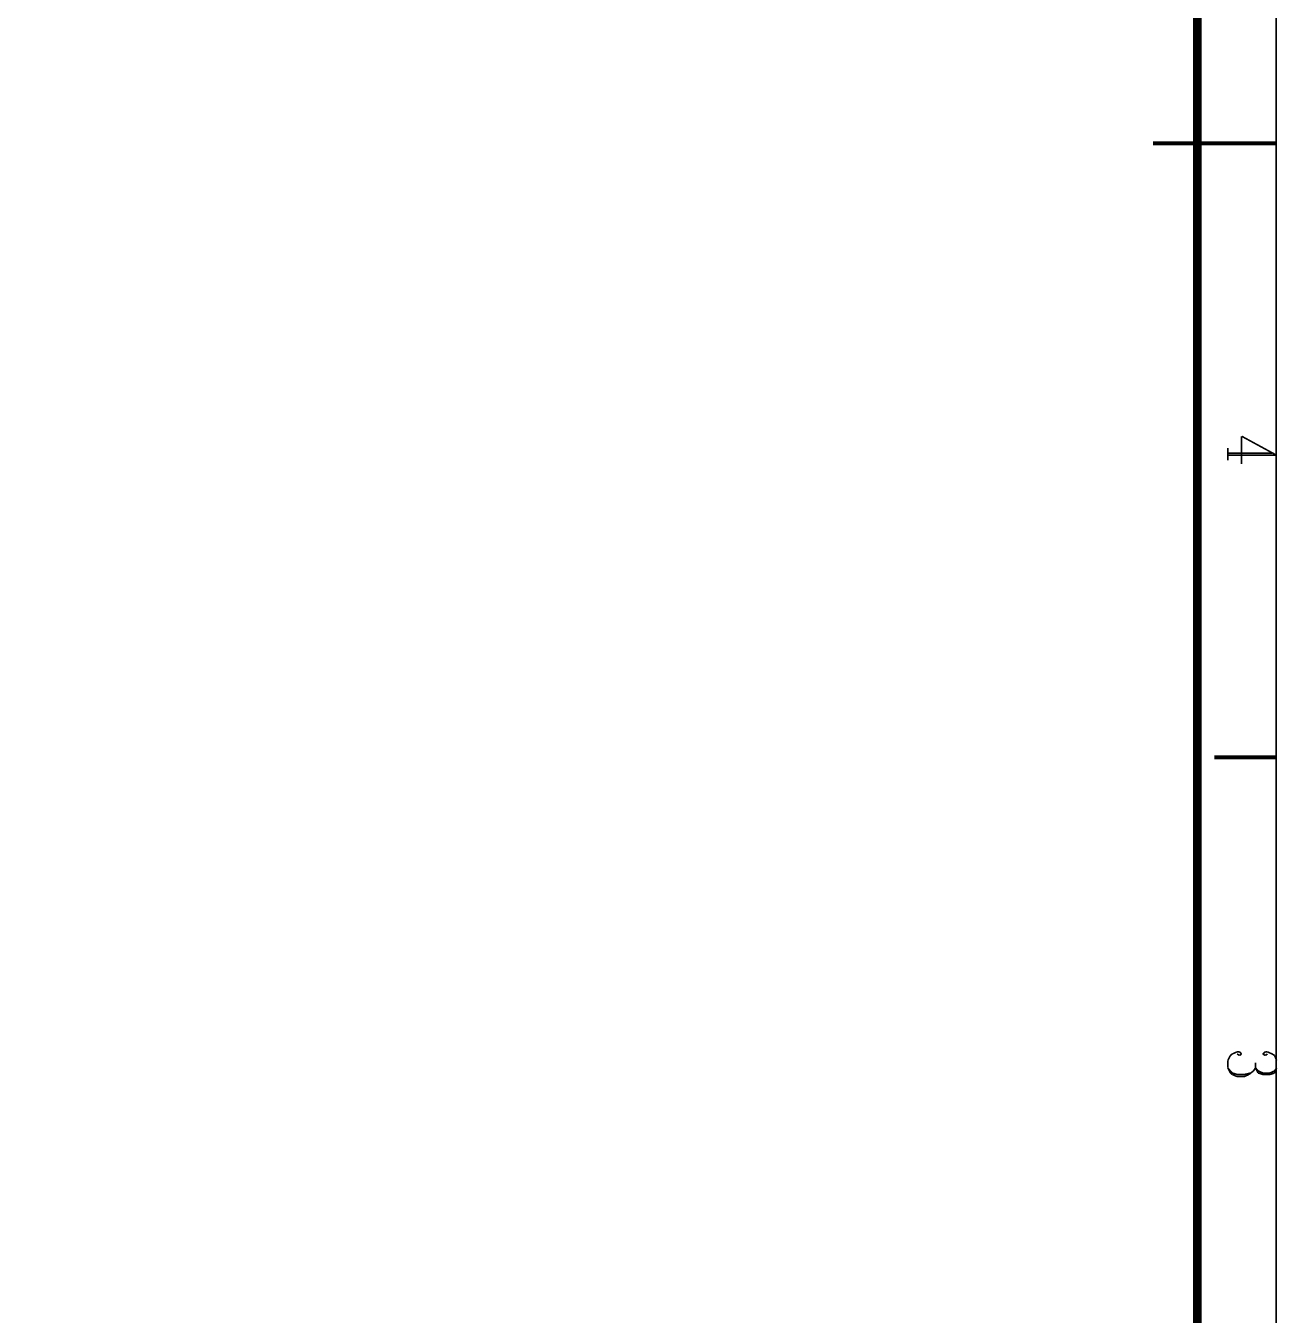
# Model space of a CAD drawing. Extents: x 0.1 to 11.6, y 0.3 to 16.2.
# Drawn here: x 7.523 to 11.577, y 4.471 to 8.646 of the extents above; entities that cross this region are included whole.
import ezdxf

# ---------------------------------------------------------------- set-up
doc = ezdxf.new("R2010")
doc.units = 0
doc.header["$MEASUREMENT"] = 0

msp = doc.modelspace()

# ---------------------------------------------------------------- linework, layer by layer
at = {"color": 0, "const_width": 0.005208}
msp.add_lwpolyline([(0.155003, 16.22), (11.57, 16.22), (11.57, 0.310004), (0.155003, 0.310004), (0.155003, 16.22)], close=True, dxfattribs=at)
at = {"color": 0}
for points, const_width in [([(11.315, 16.02), (11.315, 0.516656)], 0.028333), ([(11.57, 8.26497), (11.1717, 8.26497)], 0.013333), ([(11.37, 8.26497), (11.57, 8.26497)], 0.013333), ([(11.5717, 7.25499), (11.4583, 7.31668)], 0.005208), ([(11.4583, 7.31668), (11.4583, 7.22667)], 0.005208), ([(11.4134, 7.27832), (11.4134, 7.23833)], 0.005208), ([(11.5566, 7.26167), (11.4134, 7.26167)], 0.005208), ([(11.5717, 7.25499), (11.4134, 7.25499)], 0.005208), ([(11.37, 6.27669), (11.57, 6.27669)], 0.013333), ([(11.4134, 5.29497), (11.4217, 5.31168)], 0.005208), ([(11.4217, 5.31168), (11.4283, 5.31668)], 0.005208), ([(11.4283, 5.31668), (11.4434, 5.32335)], 0.005208), ([(11.4434, 5.32335), (11.4517, 5.32335)], 0.005208), ([(11.4517, 5.31168), (11.4434, 5.31668)], 0.005208), ([(11.4517, 5.32335), (11.4583, 5.31668)], 0.005208), ([(11.4583, 5.31668), (11.4517, 5.31168)], 0.005208), ([(11.5267, 5.31668), (11.535, 5.32335)], 0.005208), ([(11.535, 5.31168), (11.5267, 5.31668)], 0.005208), ([(11.535, 5.32335), (11.5417, 5.32335)], 0.005208), ([(11.5417, 5.31668), (11.535, 5.31168)], 0.005208), ([(11.5417, 5.32335), (11.5566, 5.31668)], 0.005208), ([(11.5566, 5.31668), (11.565, 5.31168)], 0.005208), ([(11.565, 5.31168), (11.5717, 5.29497)], 0.005208), ([(11.4134, 5.27165), (11.4134, 5.29497)], 0.005208), ([(11.4217, 5.25499), (11.4134, 5.27165)], 0.005208), ([(11.4217, 5.26167), (11.4134, 5.27165)], 0.005208), ([(11.4283, 5.25499), (11.4217, 5.26167)], 0.005208), ([(11.4967, 5.26167), (11.4817, 5.25)], 0.005208), ([(11.5033, 5.27165), (11.4967, 5.26167)], 0.005208), ([(11.5033, 5.27165), (11.5033, 5.28836)], 0.005208), ([(11.5117, 5.25499), (11.5033, 5.27165)], 0.005208), ([(11.5117, 5.26167), (11.5033, 5.27165)], 0.005208), ([(11.5267, 5.25499), (11.5117, 5.26167)], 0.005208), ([(11.565, 5.26167), (11.55, 5.25499)], 0.005208), ([(11.5717, 5.27165), (11.565, 5.25499)], 0.005208), ([(11.5717, 5.27165), (11.565, 5.26167)], 0.005208), ([(11.4283, 5.25), (11.4217, 5.25499)], 0.005208), ([(11.4434, 5.25), (11.4283, 5.25499)], 0.005208), ([(11.4434, 5.24333), (11.4283, 5.25)], 0.005208), ([(11.4667, 5.25), (11.4434, 5.25)], 0.005208), ([(11.4667, 5.24333), (11.4434, 5.24333)], 0.005208), ([(11.4883, 5.25499), (11.4667, 5.25)], 0.005208), ([(11.4817, 5.25), (11.4667, 5.24333)], 0.005208), ([(11.5267, 5.25), (11.5117, 5.25499)], 0.005208), ([(11.55, 5.25499), (11.5267, 5.25499)], 0.005208), ([(11.55, 5.25), (11.5267, 5.25)], 0.005208), ([(11.565, 5.25499), (11.55, 5.25)], 0.005208)]:
    msp.add_lwpolyline(points, dxfattribs=dict(at, const_width=const_width))

doc.saveas('drawing.dxf')
